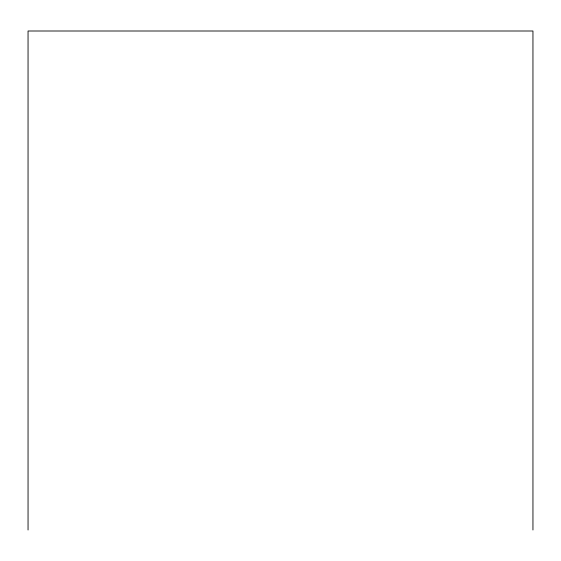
<?xml version="1.0" encoding="UTF-8"?>
<svg xmlns="http://www.w3.org/2000/svg" width="561" height="561" viewBox="0 0 561 561"><rect width="100%" height="100%" fill="white"/><g stroke="black" fill="none" stroke-linecap="round" stroke-linejoin="round"><path stroke-width="0.84" d="M532.95 529.998L532.95 31.002L28.05 31.002L28.05 529.998"/></g></svg>
